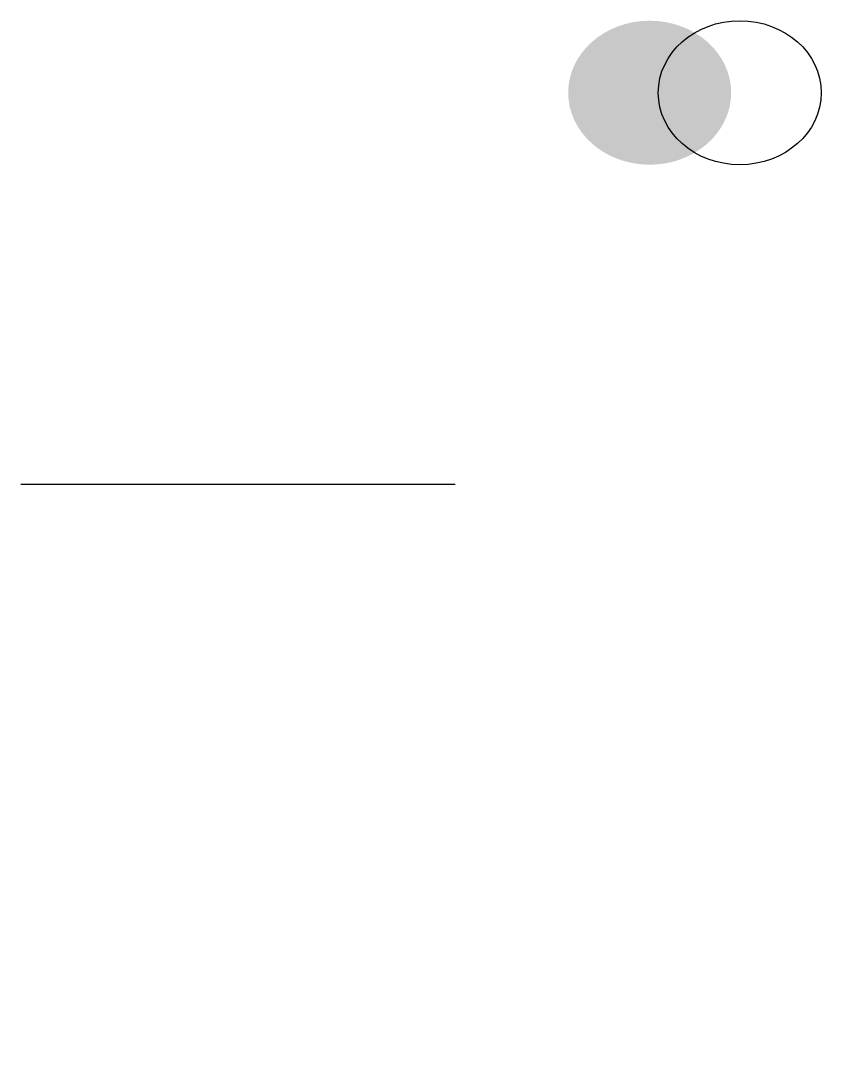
# Model space of a CAD drawing. Header units: millimetres. Extents: x 198 to 404, y 0 to 267.
import ezdxf

# ---------------------------------------------------------------- set-up
doc = ezdxf.new("R2010")
doc.units = ezdxf.units.MM

# ---------------------------------------------------------------- blocks, each defined once
blk = doc.blocks.new('A$C4d50dd74')
at = {"linetype": 'Continuous', "extrusion": (0.707107, -0.707107, -2.01218e-16)}
h = blk.add_hatch(color=8, dxfattribs=at)
edge = h.paths.add_edge_path()
edge.add_ellipse((-126.08, -248.59), major_axis=(29.74, 0), ratio=0.624609, start_angle=0, end_angle=360, ccw=False)
blk.add_ellipse((-65.89, -112.41, -248.59), major_axis=(21.03, 21.03), ratio=0.624609, start_param=3.141593, end_param=9.424778, dxfattribs=at)

msp = doc.modelspace()

# ---------------------------------------------------------------- linework, layer by layer
at = {"extrusion": (0, -1, 0)}
for p, q in [((197.86, 147.56, -11.04), (309.93, 147.56, 101.04)), ((253.89, 147.56, 80), (253.89, 147.56, 45))]:
    msp.add_line(p, q, dxfattribs=at)

# ---------------------------------------------------------------- block references
msp.add_blockref('A$C4d50dd74', (449.31, 73.45), dxfattribs=at)

doc.saveas('drawing.dxf')
